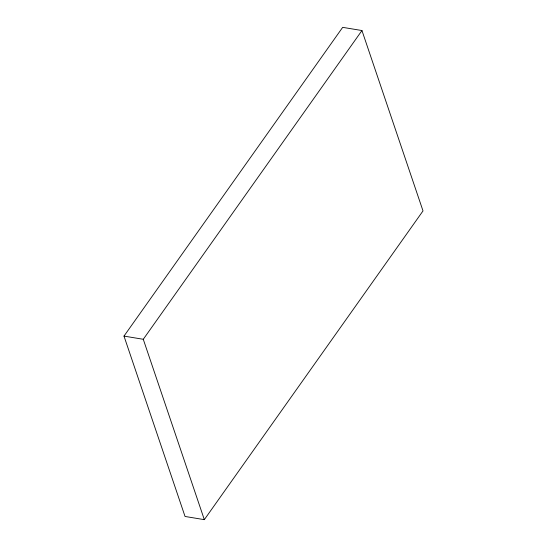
<?xml version="1.0" encoding="UTF-8"?>
<svg xmlns="http://www.w3.org/2000/svg" width="547" height="547" viewBox="0 0 547 547"><rect width="100%" height="100%" fill="white"/><g stroke="black" fill="none" stroke-linecap="round" stroke-linejoin="round"><path stroke-width="0.82" d="M123.991 336.097L342.675 27.35L361.957 30.536L423.009 210.903L204.325 519.65L185.043 516.464L123.991 336.097L143.273 339.284L204.325 519.65M143.273 339.284L361.957 30.536"/></g></svg>
